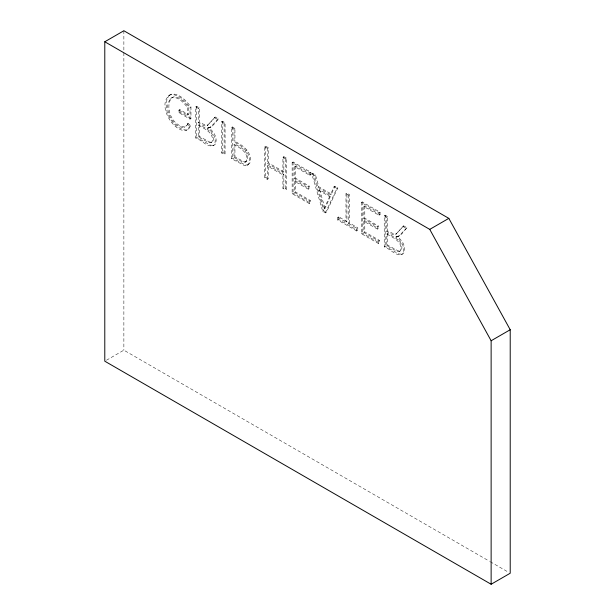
<?xml version="1.0" encoding="UTF-8"?>
<svg xmlns="http://www.w3.org/2000/svg" width="615" height="615" viewBox="0 0 615 615"><rect width="100%" height="100%" fill="white"/><g stroke="black" fill="none" stroke-linecap="round" stroke-linejoin="round"><path stroke-width="0.46" stroke-dasharray="3.08 2.31" d="M311.767 173.876L314.534 175.475L317.917 187.352L330.501 194.617L334.007 186.722L334.96 186.168L337.843 187.829L326.357 212.352L325.397 212.898L322.729 211.36L311.767 173.876L312.72 173.33L315.487 174.929L318.87 186.806L331.454 194.063L334.96 186.168M324.036 209.015L329.625 196.562L330.578 196.016L319.654 189.704L318.701 190.258L324.036 209.015L324.989 208.462L330.578 196.016M325.397 212.898L336.889 188.382L337.843 187.829M188.113 129.227L189.628 126.16L190.581 125.614L188.098 123.3L187.145 123.853L185.822 126.298M190.581 125.614L189.066 128.673L185.745 130.626C170.947 131.395 155.326 100.183 172.361 93.903C180.464 94.272 186.453 100.891 190.965 106.987L190.965 118.549L190.012 119.102L178.919 112.699L178.919 110.131L179.872 109.585L188.451 114.536L188.451 106.918C184.723 102.359 180.08 96.716 173.645 96.816C160.669 103.051 171.17 127.613 183.947 127.505L184.9 126.951C172.238 126.09 164.489 107.863 171.539 97.754M188.098 123.3L186.776 125.744L183.947 127.505M207.409 128.158C212.675 127.72 215.219 122.316 218.44 118.895L215.189 117.019L207.363 125.46L205.079 125.96L202.181 124.93L198.291 122.685L198.291 108.371L195.724 106.887L195.724 138.029C201.536 139.551 208.862 149.806 215.212 144.348C218.187 138.106 213.628 131.01 208.362 127.605L207.409 128.158C212.675 131.564 217.233 138.652 214.258 144.894L213.074 145.847M215.189 117.019L207.363 125.46M395.906 236.983C401.172 236.544 403.717 231.14 406.938 227.727L403.686 225.843L395.86 234.284L393.577 234.792L390.679 233.762L386.789 231.509L386.789 217.195L384.221 215.711L384.221 246.861C390.033 248.383 397.367 258.638 403.709 253.172C406.684 246.93 402.125 239.835 396.86 236.437L395.906 236.983C401.172 240.388 405.731 247.484 402.756 253.726L401.572 254.671M403.686 225.843L395.86 234.284M218.44 118.895L210.084 127.505M406.938 227.727L398.582 236.337M247.184 165.42L248.906 163.598C251.773 153.396 242.364 145.601 233.984 142.142L233.984 128.973L231.417 127.49L231.417 158.639L244.439 165.573L247.184 165.42L249.859 163.044C252.727 152.843 243.317 145.055 234.945 141.588L233.984 142.142M169.525 94.918C160.177 106.849 171.823 129.273 186.699 130.072L185.745 130.626M245.124 162.275L246.384 161.03C248.775 152.835 240.188 147.662 233.984 144.717L233.984 157.432L243.017 162.245L245.124 162.275L247.338 160.484C249.728 152.282 241.142 147.108 234.945 144.171L233.984 144.717M210.968 142.695L212.175 141.512C214.297 132.909 204.242 128.581 198.291 125.229L198.291 136.907L208.8 142.634L210.968 142.695L213.128 140.966C215.25 132.363 205.195 128.028 199.245 124.676L198.291 125.229M399.466 251.527L400.673 250.343C402.794 241.741 392.739 237.405 386.789 234.061L386.789 245.731L397.305 251.458L399.466 251.527L401.626 249.79C403.748 241.188 393.692 236.852 387.742 233.508L386.789 234.061M188.451 114.536L187.498 115.09L187.498 107.464L188.451 106.918M178.919 112.699L179.872 112.145L190.965 118.549M190.012 119.102L190.012 107.54L190.965 106.987M195.724 106.887L196.677 106.334L199.245 107.817L199.245 122.131L206.033 125.414L208.316 124.906M198.291 108.371L199.245 107.817M198.291 122.685L199.245 122.131M221.577 121.808L222.53 121.255L225.067 122.723L225.067 153.873L224.114 154.427L221.577 152.958L221.577 121.808L224.114 123.277L225.067 122.723M195.724 138.029L196.677 137.483L210.415 145.163L214.035 145.294M198.291 136.907L199.245 136.353L209.761 142.08L211.921 142.142M231.417 127.49L232.37 126.944L234.945 128.427L234.945 141.588M233.984 128.973L234.945 128.427M221.577 152.958L222.53 152.405L225.067 153.873M231.417 158.639L232.37 158.086L245.393 165.028L248.145 164.866M233.984 157.432L234.945 156.879L243.971 161.699L246.077 161.73M246.054 150.575L247.007 150.022M267.264 179.334L267.264 165.896L268.225 165.343L268.225 178.788L267.264 179.334L264.742 177.873L264.742 146.731L265.695 146.178L268.225 147.638L268.225 162.767L283.861 171.8L283.861 156.671L282.908 157.217L282.908 172.346L283.861 171.8M264.742 146.731L267.264 148.192L268.225 147.638M267.264 148.192L267.264 163.313L268.225 162.767M282.908 157.217L285.398 158.655L286.352 158.101L286.352 189.251L285.398 189.804L282.908 188.367L282.908 174.929L267.264 165.896M264.742 177.873L265.695 177.328L268.225 178.788M292.133 162.544L293.086 161.999L310.898 172.277L310.898 174.852L309.937 175.406L294.708 166.611L294.708 178.804L308.284 186.637L309.237 186.091L309.237 188.651L308.284 189.205L294.708 181.363L294.708 192.549L309.376 201.02L310.329 200.475L310.329 203.096L309.376 203.65L292.133 193.694L292.133 162.544L309.937 172.823L310.898 172.277M294.708 166.611L295.661 166.058L310.898 174.852M282.908 174.929L283.861 174.376L283.861 187.813L286.352 189.251M294.708 178.804L295.661 178.25L309.237 186.091M294.708 181.363L295.661 180.81L309.237 188.651M282.908 188.367L283.861 187.813M314.534 175.475L315.487 174.929M292.133 193.694L293.086 193.141L310.329 203.096M294.708 192.549L295.661 192.003L310.329 200.475M317.917 187.352L318.87 186.806M330.501 194.617L331.454 194.063M346.937 221.508L345.984 222.061L345.984 193.633L346.937 193.087L349.52 194.578L349.52 222.999L357.792 227.773L357.792 230.502L356.838 231.048L337.743 220.024L337.743 217.303L338.696 216.749L346.937 221.508L346.937 193.087M345.984 193.633L348.567 195.132L349.52 194.578M322.729 211.36L323.69 210.807L326.357 212.352M361.274 202.466L362.227 201.912L380.039 212.19L380.039 214.773L379.086 215.319L363.849 206.525L363.849 218.717L377.425 226.558L378.379 226.005L378.379 228.572L377.425 229.118L363.849 221.285L363.849 232.47L378.517 240.942L379.478 240.388L379.478 243.017L378.517 243.571L361.274 233.615L361.274 202.466L379.086 212.744L380.039 212.19M337.743 220.024L338.696 219.478L357.792 230.502M363.849 206.525L364.803 205.979L380.039 214.773M106.449 360.244L123.869 350.181L489.44 561.241M348.567 195.132L348.567 223.553L349.52 222.999M363.849 218.717L364.803 218.171L378.379 226.005M363.849 221.285L364.803 220.731L378.379 228.572M348.567 223.553L356.838 228.326L357.792 227.773M384.221 215.711L385.175 215.158L387.742 216.641L387.742 230.963L394.538 234.238L396.813 233.731M386.789 217.195L387.742 216.641M361.274 233.615L362.227 233.062L379.478 243.017M363.849 232.47L364.803 231.917L379.478 240.388M386.789 231.509L387.742 230.963M384.221 246.861L385.175 246.308L398.912 253.987L402.533 254.126M386.789 245.731L387.742 245.185L398.259 250.912L400.419 250.974M170.586 98.3L172.684 97.37C179.126 97.27 183.77 102.913 187.498 107.464M168.572 95.463L171.408 94.449C179.511 94.825 185.499 101.444 190.012 107.54M208.362 127.605L211.037 126.959M396.86 236.437L399.535 235.783M283.861 156.671L286.352 158.101M214.228 117.565L217.487 119.448M334.007 186.722L336.889 188.382M402.725 226.397L405.985 228.28M318.701 190.258L329.625 196.562M178.919 110.131L187.498 115.09M267.264 163.313L282.908 172.346M268.225 165.343L283.861 174.376M337.743 217.303L345.984 222.061M490.27 561.726L508.543 572.273M187.145 123.853L189.628 126.16M312.72 173.33L323.69 210.807M319.654 189.704L324.989 208.462M387.742 233.508L387.742 245.185M385.175 215.158L385.175 246.308M379.086 212.744L379.086 215.319M378.517 240.942L378.517 243.571M377.425 226.558L377.425 229.118M364.803 205.979L364.803 218.171M364.803 220.731L364.803 231.917M362.227 201.912L362.227 233.062M356.838 228.326L356.838 231.048M338.696 216.749L338.696 219.478M309.937 172.823L309.937 175.406M309.376 201.02L309.376 203.65M308.284 186.637L308.284 189.205M295.661 166.058L295.661 178.25M295.661 180.81L295.661 192.003M293.086 161.999L293.086 193.141M285.398 158.655L285.398 189.804M265.695 146.178L265.695 177.328M234.945 144.171L234.945 156.879M232.37 126.944L232.37 158.086M224.114 123.277L224.114 154.427M222.53 121.255L222.53 152.405M199.245 124.676L199.245 136.353M196.677 106.334L196.677 137.483M179.872 109.585L179.872 112.145M123.869 30.75L123.869 51.852M123.869 52.813L123.869 350.181"/><path stroke-width="0.92" d="M104.788 41.766L123.869 30.75L448.827 218.363L510.212 329.74L510.212 573.234L491.131 584.25L104.788 361.197L104.788 41.766L429.747 229.38L491.131 340.756L491.131 584.25M429.747 229.38L448.827 218.363M491.131 340.756L510.212 329.74"/></g></svg>
